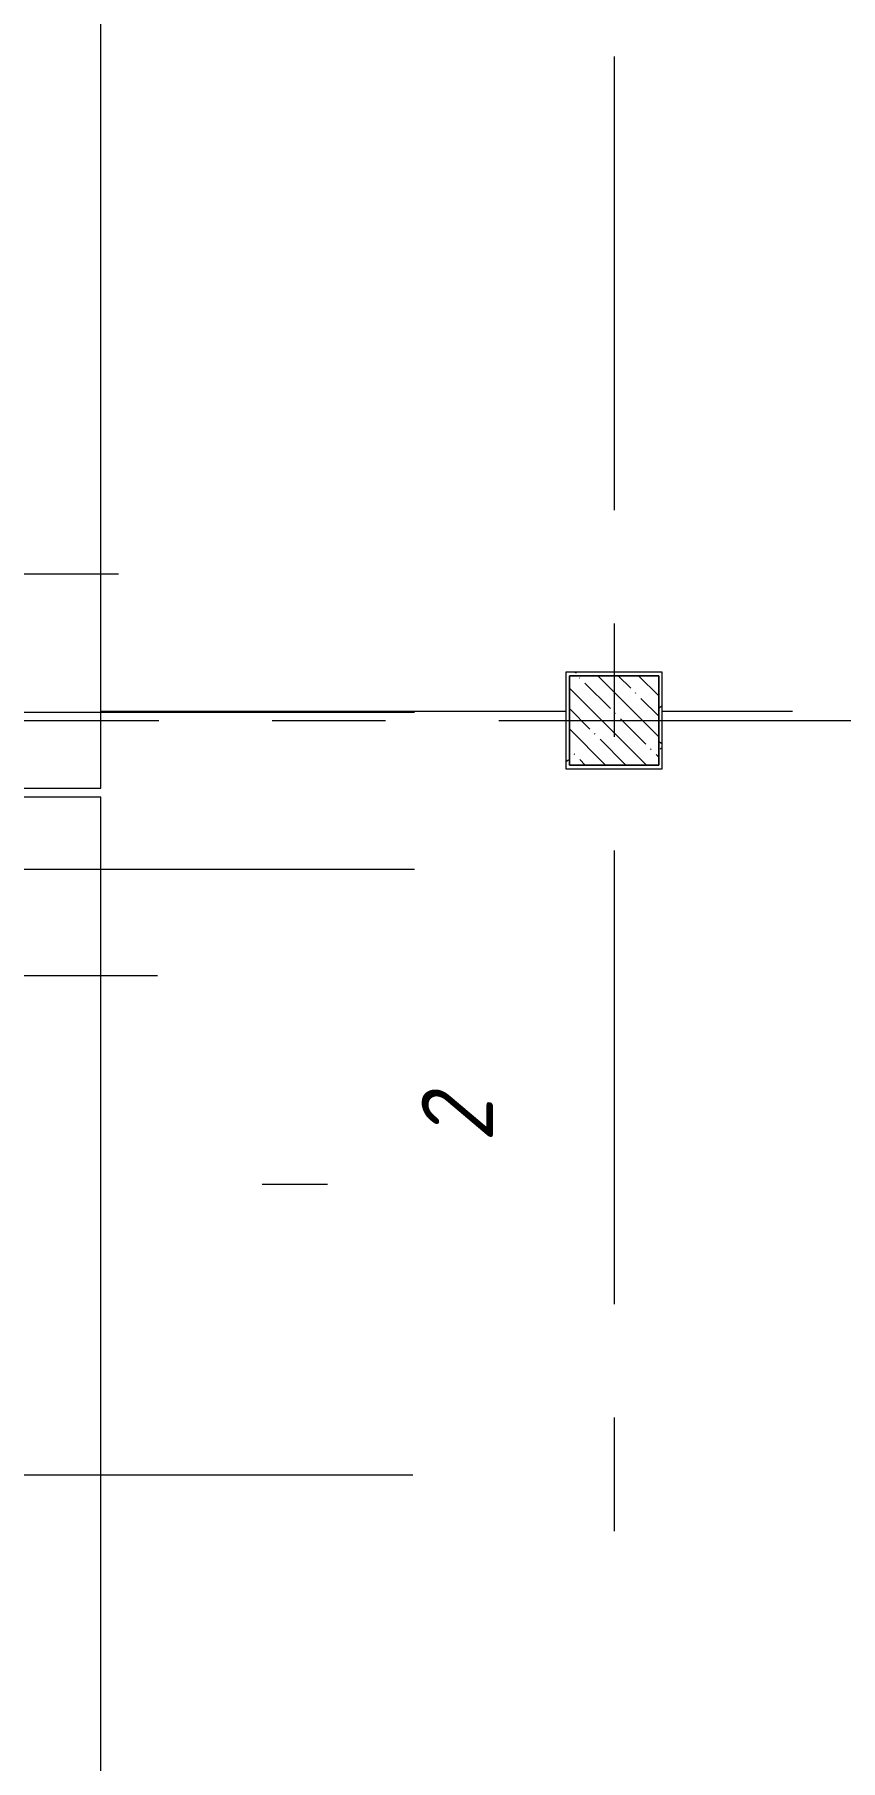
# Model space of a CAD drawing. Header units: metres. Extents: x 50 to 891, y -1294 to 247.
# Drawn here: x 304.51 to 327.09, y -1011.36 to -963.04 of the extents above; entities that cross this region are included whole.
import ezdxf

# ---------------------------------------------------------------- set-up
doc = ezdxf.new("R2010")
doc.units = ezdxf.units.M
doc.linetypes.add('Линия сетки', pattern=[22.225, 12.7, -3.175, 3.175, -3.175])
doc.layers.add('ПЛАН', color=8, linetype='Continuous')
doc.styles.add('ISOCPEUR_I_1', font='isocpeui.ttf', dxfattribs={"width": 0.9, "height": 250})
pattern_1 = [(90, (-1788.00024, 1229.93924), (-0.508, 2.032), [0.16764, -1.35636, 0.16764, -9.48436]), (90, (-1788.00024, 1229.93924), (-0.508, 2.032), [-1.69164, -1.35636, 0.16764, -2.88036, -5.08]), (90, (-1788.00024, 1229.93924), (-0.508, 2.032), [-6.096, 0.16764, -1.35636, 0.16764, -3.38836]), (90, (-1788.00024, 1229.93924), (-0.508, 2.032), [-7.78764, -0.84836, 0.16764, -2.37236]), (210, (-1788.25424, 1230.70124), (-1.50576362, -1.455940905), [0.16764, -1.35636, 0.16764, -9.48436]), (210, (-1788.25424, 1230.70124), (-1.50576362, -1.455940905), [-1.69164, -1.35636, 0.16764, -2.88036, -5.08]), (210, (-1788.25424, 1230.70124), (-1.50576362, -1.455940905), [-6.096, 0.16764, -1.35636, 0.16764, -3.38836]), (210, (-1788.25424, 1230.70124), (-1.50576362, -1.455940905), [-7.78764, -0.84836, 0.16764, -2.37236]), (330, (-1789.27024, 1230.95524), (2.01376362, -0.576059095), [0.16764, -1.35636, 0.16764, -9.48436]), (330, (-1789.27024, 1230.95524), (2.01376362, -0.576059095), [-1.69164, -1.35636, 0.16764, -2.88036, -5.08]), (330, (-1789.27024, 1230.95524), (2.01376362, -0.576059095), [-6.096, 0.16764, -1.35636, 0.16764, -3.38836]), (330, (-1789.27024, 1230.95524), (2.01376362, -0.576059095), [-7.78764, -0.84836, 0.16764, -2.37236])]

msp = doc.modelspace()

# ---------------------------------------------------------------- hatches: boundary and pattern name
at = {"layer": 'ПЛАН', "lineweight": 13}
h = msp.add_hatch(dxfattribs=at)
h.set_pattern_fill('FP_5', color=8, scale=0.005, angle=90, style=0, pattern_type=2)
h.set_pattern_definition(pattern_1)
h.paths.add_polyline_path([(322.095, -980.894), (319.395, -980.894), (319.395, -980.994), (322.095, -980.994)])
h = msp.add_hatch(dxfattribs=at)
h.set_pattern_fill('FP_5', color=8, scale=0.005, angle=90, style=0, pattern_type=2)
h.set_pattern_definition(pattern_1)
h.paths.add_polyline_path([(319.495, -980.994), (319.395, -980.994), (319.395, -983.594), (319.495, -983.594), (319.495, -983.494)])
h = msp.add_hatch(dxfattribs=at)
h.set_pattern_fill('FP_2', color=8, scale=0.005, angle=90, style=0, pattern_type=2)
h.set_pattern_definition([(135, (-1788.0002, 1229.93924), (-0.57024626, -0.57024626), []), (135, (-1788.0002, 1230.5095), (-0.57024626, -0.57024626), [1.008065, -0.201615, 0.016765, -0.18485])])
h.paths.add_polyline_path([(321.995, -980.994), (319.495, -980.994), (319.495, -983.494), (321.995, -983.494)])
h = msp.add_hatch(dxfattribs=at)
h.set_pattern_fill('FP_5', color=8, scale=0.005, angle=90, style=0, pattern_type=2)
h.set_pattern_definition(pattern_1)
h.paths.add_polyline_path([(322.095, -980.994), (321.995, -980.994), (321.995, -983.494), (322.095, -983.494)])

# ---------------------------------------------------------------- linework, layer by layer
at = {"layer": 'ПЛАН', "color": 8, "linetype": 'Линия сетки', "lineweight": 13}
for p, q in [((320.745, -808.082), (320.745, -1006.481)), ((315.156, -982.019), (179.208, -982.019)), ((313.156, -982.019), (179.208, -982.019)), ((315.156, -982.019), (184.608, -982.019)), ((313.156, -982.019), (184.608, -982.019)), ((295.296, -982.244), (330.981, -982.244)), ((315.156, -986.419), (177.41, -986.419)), ((313.156, -986.419), (177.41, -986.419)), ((315.156, -986.419), (184.608, -986.419)), ((313.156, -986.419), (184.608, -986.419)), ((315.105, -1003.369), (179.208, -1003.369))]:
    msp.add_line(p, q, dxfattribs=at)
at = {"layer": 'ПЛАН', "color": 8, "lineweight": 13}
for p, q in [((306.37, -984.144), (306.37, -946.894)), ((251.035, -978.144), (306.87, -978.144)), ((306.37, -984.144), (306.37, -978.144)), ((322.095, -980.894), (319.395, -980.894)), ((319.395, -980.894), (319.395, -983.594)), ((321.995, -980.994), (319.495, -980.994)), ((319.495, -980.994), (319.495, -983.494)), ((319.495, -980.994), (321.995, -980.994)), ((319.495, -983.494), (319.495, -980.994)), ((321.995, -983.494), (321.995, -980.994)), ((321.995, -980.994), (321.995, -983.494)), ((322.095, -983.594), (322.095, -980.894)), ((319.395, -981.994), (306.37, -981.994)), ((325.74, -981.994), (322.095, -981.994)), ((319.395, -983.594), (322.095, -983.594)), ((319.495, -983.494), (321.995, -983.494)), ((321.995, -983.494), (319.495, -983.494)), ((304.095, -984.144), (306.37, -984.144)), ((304.095, -984.144), (306.37, -984.144)), ((306.37, -984.394), (304.095, -984.394)), ((306.37, -984.394), (304.095, -984.394)), ((306.37, -1014.919), (306.37, -984.394)), ((306.37, -989.388), (306.37, -984.394)), ((307.958, -989.388), (254.349, -989.388)), ((312.717, -995.232), (310.891, -995.232))]:
    msp.add_line(p, q, dxfattribs=at)

# ---------------------------------------------------------------- texts
at = {"layer": 'ПЛАН', "color": 8, "lineweight": 13, "insert": (315.356, -994.051), "char_height": 2, "width": 1.01013, "attachment_point": 1, "rotation": 90, "style": 'ISOCPEUR_I_1', "bg_fill": 2}
msp.add_mtext('\\fISOCPEUR|b0|i1|c204|p34|;\\W.9;2', dxfattribs=at)

doc.saveas('drawing.dxf')
